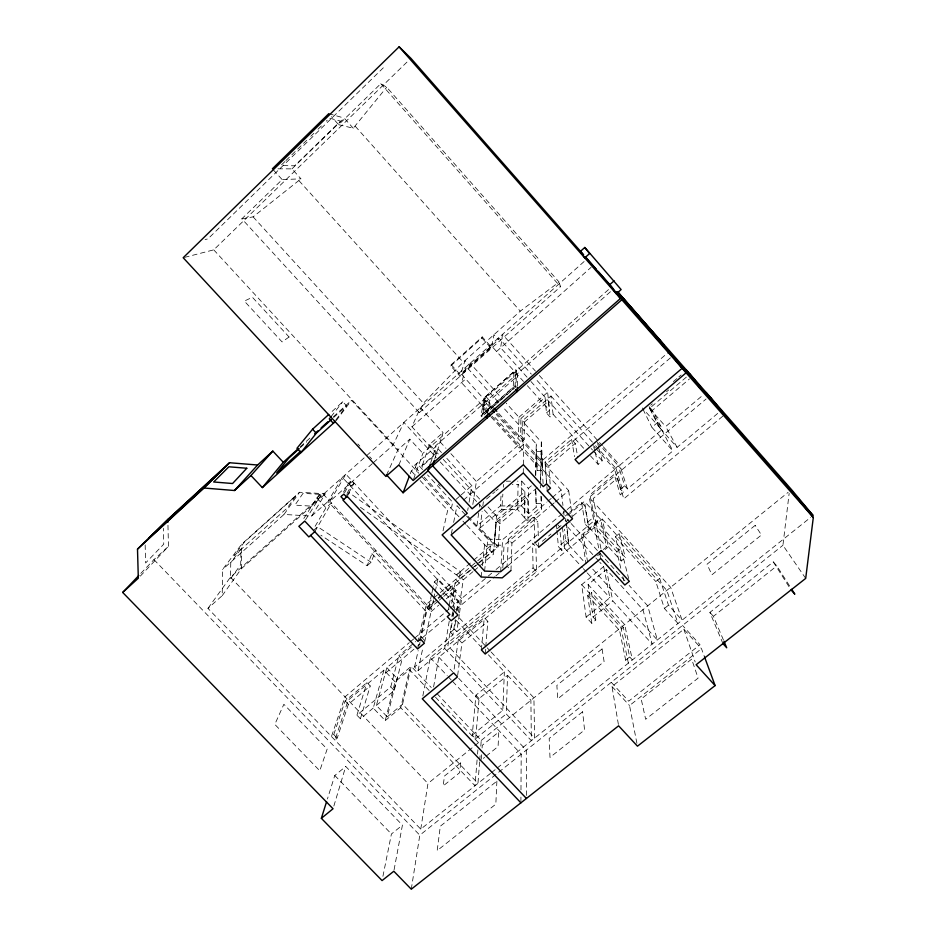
<?xml version="1.0" encoding="UTF-8"?>
<svg xmlns="http://www.w3.org/2000/svg" width="936" height="936" viewBox="0 0 936 936"><rect width="100%" height="100%" fill="white"/><g stroke="black" fill="none" stroke-linecap="round" stroke-linejoin="round"><path stroke-width="0.7" stroke-dasharray="4.68 3.51" d="M541.347 496.513L541.534 510.108L527.986 521.586L524.441 517.725L524.464 496.267L496.501 520.135L494.243 543.36L480.074 527.986L482.145 511.419M522.089 441.16L524.23 439.3L524.265 422.218L520.896 418.497L545.08 397.437L546.46 412.94L550.064 416.941L553.094 414.309L550.976 395.998L522.288 420.954L522.089 441.16L542.634 463.835L542.482 470.539L537.077 470.434L536.305 451.456L541.359 451.55L542.482 470.539M520.907 801.391L520.931 797.109M520.978 789.961L521.2 754.24L452.24 681.045M523.294 472.926L523.318 468.585M523.364 464.712L523.47 444.471L496.22 414.414M535.883 490.827L536.234 507.207L528.606 513.688L521.516 505.92L521.75 481.162L517.549 481.174M490.464 773.405L420.755 829.144L207.956 608.365L222.218 595.659L222.546 569.521L241.745 544.12L299.508 492.254L325.365 493.763L311.618 516.087L284.017 514.449L222.546 569.521M222.218 595.659L241.359 568.725L241.745 544.12M524.23 439.3L520.638 435.334L520.896 418.497M523.47 444.471L519.304 448.063L519.375 444.296L493.471 415.736M524.441 517.725L517.561 509.383L518.099 484.392L512.261 484.403M535.556 475.242L536.258 444.027L503.217 407.511M535.755 475.406L536.305 451.456M537.077 470.434L536.258 444.027M520.638 435.334L518.497 437.194L518.965 417.28L506.271 403.229M540.435 479.29L541.312 442.003L522.288 420.954M540.634 482.543L541.359 451.55M510.974 570.515L511.922 543.114L508.306 539.183L534.163 517.269L537.79 521.235L538.375 537.088M507.546 675.301L530.899 700.28L531.367 740.704L506.236 713.946L507.546 675.301L479.103 698.572L475.64 738.726L472.224 735.111L475.933 695.191L504.375 671.896L487.691 654.053M517.397 385.854L517.737 375.851L514.016 371.721L485.889 396.536L482.941 413.735L483.783 414.66L514.039 388.066L513.197 387.13L514.016 371.721M472.224 735.111L502.807 710.307L504.375 671.896M494.617 405.534L515.935 386.802L516.59 370.679L515.806 369.814L484.216 397.683L480.987 415.841L481.829 416.766L485 398.549L484.216 397.683M508.306 539.183L507.101 566.128L510.015 569.287M515.935 386.802L515.081 385.866L515.806 369.814M502.796 567.953L504.036 545.337L549.725 506.657M500.655 571.72L502.585 539.663L546.811 502.164M480.074 527.986L501.825 509.395L502.854 494.138M503.322 487.2L503.51 484.427M479.232 562.899L498.186 546.835L500.128 519.304M478.659 512.94L476.915 525.973L500.327 505.943L501.169 494.302M481.584 754.732L481.186 760.114L484.567 757.399M482.075 748.004L482.274 745.313L498.771 731.999L498.092 746.518L485.69 756.487M479.606 761.904L477.968 783.397L402.597 704.141L411.232 666.362L431.239 687.527M479.723 760.477L480.262 753.316M480.811 746.144L481.244 740.423L437.241 693.868M474.061 570.726L493.518 554.252L496.068 522.756L539.218 485.959M477.091 759.903L474.997 785.772L400.737 707.745L409.5 669.743L429.495 690.873M477.547 754.159L477.898 749.841M485.176 653.995L485.644 648.332M485.761 646.905L487.843 621.399L484.275 617.573L458.394 639.171L453.831 671.451M494.243 543.36L496.466 516.064L524.862 491.81L518.099 484.392M478.6 562.793L493.869 549.841L490.347 546.027L489.949 550.38L426.36 604.317L417.982 641.3M481.35 649.9L484.275 617.573M484.602 571.089L487.808 539.113L470.48 520.322M481.139 577.021L481.747 571.381M482.356 565.742L484.614 544.612L504.036 545.337M805.697 578.401L782.929 545.279L789.153 493.354M482.836 505.908L483.35 501.766M457.634 675.5L461.951 642.973L487.843 621.399M479.443 507.148L479.829 504.247M455.668 620.708L454.381 629.132L456.768 631.683L459.319 614.379M459.529 612.928L461.647 598.502L487.188 576.985M458.394 612.214L463.25 579.875L472.972 571.639M487.761 412.753L489.61 400.631L517.737 375.851M457.177 610.88L458.687 601.052L437.954 578.811L434.339 581.888L433.403 586.135M472.832 504.469L476.401 481.502L519.375 444.296M451.199 364.701L460.5 374.95L491.54 347.256L482.227 336.901L451.199 364.701L450.731 365.953L460.091 376.26L464.993 360.594L469.486 365.555L498.385 339.78L498.701 337.767L531.32 374.107M449.21 621.293L444.67 648.414L418.018 670.667L414.554 666.994L452.919 634.9L455.282 619.609M456.569 611.255L458.067 601.52L342.319 477.348L327.986 501.52L431.086 611.617L424.382 643.243M411.278 889.2L419.796 835.204L782.929 545.279M420.755 829.144L427.963 783.502L788.124 492.348M443.781 596.361L459.307 583.21L460.056 578.506L477.512 563.718M452.919 634.9L450.532 632.362L452.111 622.463M453.024 616.812L453.703 612.577M453.925 611.161L455.06 604.106L434.339 581.888M460.43 571.416L459.693 576.049L463.25 579.875M491.178 652.076L533.918 697.846L534.608 738.106L447.899 645.711L451.573 622.99M452.72 615.9L453.176 613.057M487.211 412.694L482.344 407.335L486.486 403.673L487.012 400.491L492.886 406.973M451.831 616.461L453.012 609.242M453.246 607.803L456.078 590.487L452.474 586.626L442.693 594.898M467.696 510.506L468.164 507.745M469.088 502.234L471.861 485.667L445.641 457.084M451.737 603.252L455.762 579.384L459.307 583.21M360.442 507.324L456.499 574.973L472.621 561.073M448.508 609.5L448.999 606.645M449.245 605.218L452.474 586.626M433.59 686.954L438.832 657.212L594.617 527.249L616.824 551.737L620.825 568.374M482.344 407.335L482.917 404.095L488.674 410.448M394.079 869.848L402.421 825.154L345.735 766.455L334.784 775.499L327.425 798.981M422.838 695.963L430.256 657.715L595.191 519.878L620.954 548.32L628.641 578.577M451.398 533.52L452.24 529.343M453.644 522.382L457.014 505.697L465.672 515.092M382.918 876.342L391.423 833.999L402.421 825.154M433.473 599.894L431.391 609.699L322.253 493.143L316.789 498.01L303.533 518.942M433.777 598.49L434.971 592.862M435.263 591.458L437.954 578.811M418.018 670.667L423.013 647.232M443.044 530.806L447.665 510.377L451.702 506.891L452.708 502.246L427.495 474.903M431.543 594.617L428.442 608.774L432.28 605.522L430.806 603.942M431.859 593.202L433.099 587.551M414.554 666.994L418.193 650.567M419.41 645.091L420.018 642.353M420.322 640.985L427.495 607.78L437.264 599.508M417.631 648.917L419.188 641.967M419.492 640.575L426.02 611.383L438.224 601.052M411.372 646.998L386.849 667.649L376.377 705.452L387.27 716.871L396.969 678.319L411.232 666.362M376.377 705.452L394.243 690.522L402.106 659.155L398.853 655.715L415.631 641.581M450.731 365.953L481.946 337.99L482.227 336.901M395.062 681.817L383.935 670.094L373.242 708.061L385.234 720.603L395.062 681.817L409.5 669.743M373.242 708.061L360.395 718.789L356.944 715.186L390.78 686.884L398.853 655.715M469.486 365.555L470.129 363.262L502.363 398.911M360.395 718.789L370.223 685.948L366.982 682.543L345.138 700.935L333.766 734.573L331.461 736.503L344.986 696.84L409.289 642.634M333.86 806.013L345.735 766.455M356.944 715.186L366.982 682.543M434.69 459.143L443.032 432.572L420.311 407.745L411.945 426.793L436.504 453.55L421.96 466.339L429.542 444.483L443.032 432.572M430.735 462.712L435.93 446.495L412.87 466.818M383.935 670.094L348.192 700.175L334.901 740.072L337.206 738.153L348.379 704.317L370.223 685.948M413.607 479.138L422.873 453.34L611.723 286.767M410.272 473.71L411.302 470.983L415.327 467.438L416.836 463.332L422.651 469.638M367.146 565.718L371.112 562.267L375.792 550.321L371.931 553.679L367.146 565.718L320.861 535.193M398.83 465.028L409.851 439.171L422.873 453.34M277.969 168.819L291.962 168.866L300.982 178.834L282.169 179.607L241.839 218.825L419.293 412.636L423.4 403.194L463.203 362.197L520.276 311.161L559.073 282.029L386.697 87.212L380.8 83.69L338.645 124.687L331.484 116.672M386.474 475.184L398.022 449.678L409.851 439.171M347.221 496.419L349.21 492.757L460.395 571.674L456.499 574.973M348.543 493.342L353.937 483.432L351.328 480.636L348.555 483.105L341.628 495.425M347.057 493.389L351.164 485.901L353.937 483.432M344.506 492.874L351.328 480.636M314.777 531.707L331.449 502.96L325.985 507.815L313.864 528.442M305.522 519.854L322.253 493.143M284.017 514.449L299.508 492.254M207.956 608.365L230.455 577.208L584.766 260.945M336.246 420.627L351.515 400.304L418.801 473.253M335.965 419.773L346.531 405.791L342.775 401.731L329.835 413.501M331.087 416.625L342.775 401.731M338.645 124.687L353.246 128.22L386.697 87.212M140.33 576.096L168.445 546.378L167.93 523.68M140.833 573.382L153.937 559.611L168.445 546.378M284.93 161.53L280.8 165.567L294.594 165.801L340.564 121.083L329.39 118.135L326.29 121.165M285.96 160.524L306.645 140.341M310.775 136.293L313.888 133.275M318.018 129.238L322.159 125.202M383.315 67.802L207.897 238.926L205.089 239.534M291.962 168.866L344.191 118.065L353.246 128.22M184.579 257.377L213.736 249.853L408.786 60.325M241.839 218.825L253.094 216.871L300.982 178.834M300.339 446.776L310.319 437.709M333.391 416.766L351.515 400.304M300.234 447.747L306.505 442.049M333.579 417.55L346.531 405.791M241.359 568.725L325.365 493.763M419.293 412.636L560.5 286.72L559.073 282.029M311.618 516.087L331.789 498.139M411.945 426.793L465.707 378.951M496.571 351.48L591.096 267.345M372.306 463.612L329.917 501.333L345.864 474.189L461.647 598.502M373.394 462.641L392.956 445.243L403.884 422.393L436.246 457.634M345.688 495.881L349.21 492.757M313.548 530.373L317.655 526.734L371.112 562.267M610.436 291.728L435.427 445.945L441.757 452.849M436.141 453.153L421.598 465.941L423.926 468.468M482.941 413.735L513.197 387.13M480.987 415.841L515.081 385.866M483.959 414.894L493.553 406.47M518.965 417.28L547.642 392.278L536.129 379.454M524.265 422.218L548.449 401.193L550.064 416.941M546.46 412.94L549.49 410.307L547.642 392.278M455.902 499.485L460.149 495.799M461.214 494.875L471.861 485.667M463.542 500.046L523.411 448.321L561.179 489.973L562.945 505.44M486.533 499.028L495.027 491.728M496.08 490.815L498.209 488.99M543.114 483.772L541.78 460.933L669.029 351.772M546.484 482.368L545.068 462.103L571.58 439.382L575.242 443.453L577.758 457.072M546.799 485.164L545.384 464.923L670.457 357.809M550.169 484.006L548.73 466.14L575.242 443.453M528.606 513.688L528.325 488.381L532.362 484.93M524.464 496.267L527.787 499.906L499.812 523.739L496.501 520.135M673.358 381.595L677.781 377.816M678.892 376.88L681.104 374.997M717.678 413.431L677.091 447.373L659.693 427.775L661.027 426.652L657.458 422.639L649.058 406.622L652.333 403.837M666.514 391.786L668.69 389.938M659.693 427.775L649.549 408.377L686.685 376.834M473.733 560.126L490.347 546.027M661.027 426.652L652.404 410.389L689.493 378.916M547.911 501.216L551.234 498.408M552.334 497.472L561.179 489.973M426.956 607.195L433.637 601.544M438.083 597.776L441.418 594.945M442.529 593.997L473.675 567.614M474.786 566.666L478.12 563.846M438.352 598.584L441.616 595.822M590.452 455.844L598.116 464.361L602.257 460.863L599.098 448.987M439.335 600.116L442.67 597.297M550.848 505.709L554.182 502.878M555.305 501.942L568.678 490.616L545.384 464.923M431.086 611.617L438.691 605.194M446.296 598.759L456.078 590.487M511.922 543.114L537.79 521.235M567.719 515.443L584.473 501.345L588.779 528.079L585.257 524.195L594.29 516.649L589.926 494.851L614.238 474.376L620.264 494.91L623.317 492.359L620.521 489.259L614.472 469.065L618.345 465.8L624.663 485.796L627.459 488.896L672.867 450.918L651.901 427.331L657.458 422.639M410.401 641.71L413.724 638.902M414.835 637.966L444.764 612.741M445.875 611.805L449.198 608.997M450.31 608.061L458.687 601.052M488.3 576.049L491.634 573.241M496.068 569.497L561.588 514.274M562.7 513.337L566.034 510.529M567.146 509.594L616.005 468.409L599.496 450.04M627.459 488.896L619.831 465.18L661.764 429.835L642.342 407.979M677.091 447.373L665.672 426.547L702.842 395.214M565.274 516.04L568.526 513.302M569.615 512.39L581.537 502.351L584.848 506.002L588.779 528.079M422.534 637.615L445.945 617.912M455.645 609.757L494.734 576.857M495.846 575.921L499.204 573.101M508.131 565.578L533.824 543.968M587.621 562.337L583.233 534.936L602.257 519.07L608.4 546.776L621.282 560.98L625.377 557.61L594.372 523.411L589.235 497.332L706.083 399.005M385.281 673.288L416.649 646.916M417.772 645.98L420.007 644.097M542.342 541.277L550.965 534.023M557.435 528.583L562.185 524.605M568.573 519.667L566.409 521.492L564.759 519.679M572.914 516.029L584.848 506.002M620.521 489.259L624.663 485.796M450.532 632.362L454.381 629.132M456.768 631.683L533.087 567.836L532.572 543.126L535.86 546.718L536.597 571.65L447.899 645.711M562.477 527.377L564.665 548.215L561.904 550.52L558.394 546.671L565.613 540.634L564.361 529.25M571.159 523.563L581.572 535.006L586.053 563.858L568.702 544.846L566.584 522.931M594.372 523.411L597.811 520.533L593.225 498.502L617.549 478.062L623.797 498.841L724.522 414.73M581.572 535.006L600.573 519.141L584.473 501.345M387.27 716.871L402.597 704.141M385.234 720.603L400.737 707.745M621.282 560.98L615.326 536.831L619.164 533.649L659.669 578.425L668.491 605.183L682.098 620.182L670.621 587.328L589.235 497.332M603.346 549.537L606.587 546.858L600.573 519.141M597.589 555.727L600.83 553.047M605.159 549.467L608.4 546.776M616.824 551.737L620.954 548.32M591.786 623.271L587.703 595.624L591.458 592.535L595.799 620.006L591.786 623.271L586.135 617.116L581.689 584.661L603.673 566.537L599.777 562.255M595.799 620.006L593.061 617.023L588.112 584.567L606.388 569.521L642.962 609.699L652.193 644.085L612.799 600.935L606.388 569.521M586.135 617.116L609.874 597.73L603.673 566.537M593.061 617.023L612.799 600.935M602.257 519.07L666.83 590.405L677.992 623.458L664.396 608.482L655.82 581.548L659.669 578.425M475.64 738.726L506.236 713.946M581.689 584.661L620.907 627.529L628.372 663.133L625.669 660.184L619.55 630.408L623.317 627.366L591.458 592.535M664.396 608.482L668.491 605.183M625.669 660.184L629.694 656.967L623.317 627.366M491.458 772.61L496.15 768.865M497.168 768.047L810.787 517.28M618.38 724.417L611.992 686.533L683.842 629.226L701.485 648.671L704.515 656.873M722.943 643.605L709.897 612.413L773.288 561.916L776.833 565.906L790.136 586.813M723.388 639.908L713.431 616.321L776.833 565.906M636.925 743.371L629.53 705.545L701.485 648.671M506.329 481.198L510.541 481.186M500.327 505.943L521.516 505.92M501.825 509.395L517.561 509.383M536.316 503.392L541.698 503.498M487.808 539.113L502.585 539.663M328.793 113.665L344.191 118.065M334.784 775.499L391.423 833.999M153.937 559.611L419.796 835.204M333.766 734.573L337.206 738.153M230.455 577.208L427.963 783.502M345.138 700.935L348.379 704.317M386.849 667.649L396.969 678.319M390.78 686.884L394.243 690.522M435.486 697.215L478.483 742.657M430.256 657.715L447.244 675.745M448.239 676.81L451.234 679.992M444.67 648.414L502.807 710.307M421.223 636.878L424.488 640.341M475.933 695.191L479.103 698.572M438.832 657.212L452.743 672.001M458.71 678.331L526.301 750.169L526.43 795.623M458.394 639.171L461.951 642.973M371.931 553.679L426.02 611.383M316.789 498.01L325.985 507.815M348.555 483.105L351.164 485.901M459.377 618.017L486.205 646.753M487.2 647.817L490.183 651.011M456.3 620.463L480.823 646.706M456.546 574.716L460.056 578.506M357.868 443.968L359.834 446.086M369.673 456.698L371.639 458.815M611.992 686.533L629.53 705.545M411.302 470.983L415.233 475.242M420.147 480.566L447.665 510.377M494.653 543.009L498.186 546.835M438.259 484.017L440.212 486.147M468.082 516.391L497.028 547.817M466.631 516.134L469.521 519.269M415.327 467.438L420.241 472.774M424.172 477.032L451.702 506.891M213.736 249.853L398.022 449.678M422.499 477.266L461.284 519.316M462.922 521.095L465.906 524.324M466.865 525.365L493.518 554.252M611.278 682.321L628.676 701.193L700.023 644.717L682.531 625.435M629.694 656.967L632.397 659.915L624.628 624.511L588.112 584.567M488.03 506.867L496.466 516.064M429.542 444.483L438.352 454.077M443.243 459.4L480.414 499.906M440.177 461.904L478.425 503.545M479.407 504.609L483.327 508.88M484.31 509.945L496.068 522.756M533.087 567.836L536.597 571.65M253.094 216.871L423.4 403.194M587.703 595.624L619.55 630.408M535.825 543.828L538.75 547.01M440.072 441.862L445.957 448.285M450.871 453.644L476.401 481.502M521.75 481.162L528.325 488.381M557.95 524.967L559.599 526.769M592.745 569.146L657.329 639.978L647.712 605.849L629.156 585.433M565.613 540.634L569.135 544.483M564.665 548.215L582.356 567.59M583.339 568.667L586.287 571.896M587.27 572.972L609.874 597.73M491.096 416.976L519.304 448.063M589.212 527.717L606.587 546.858M583.233 534.936L625.248 581.139M570.211 522.522L565.484 517.327L565.987 521.668M567.59 526.898L594.898 556.897M595.881 557.961L598.806 561.179M299.017 180.742L463.203 362.197M498.35 402.141L466.28 366.701L461.553 382.649L488.065 411.875M615.326 536.831L655.82 581.548M485.889 396.536L489.61 400.631M545.068 462.103L548.73 466.14M498.748 413.443L541.78 460.933M492.137 408.108L460.91 373.651L491.751 346.133L523.505 381.432M497.016 413.501L518.497 437.194M486.486 403.673L491.353 409.044M273.347 169.872L282.169 179.607M491.997 416.204L537.17 466.011M709.897 612.413L713.431 616.321M527.038 377.173L500.666 347.829L502.492 334.386L535.462 371.136M530.946 381.514L592.488 449.994M593.471 451.082L602.257 460.863M527.354 385.702L549.49 410.307M553.094 414.309L584.707 449.455M481.946 337.99L491.33 348.403L493.88 334.76L498.385 339.78M539.347 375.465L598.502 441.406M599.461 442.482L602.375 445.723M603.346 446.811L619.831 465.18M597.343 442.389L620.966 468.714M550.976 395.998L594.652 444.635M595.624 445.711L598.525 448.952M593.471 445.688L595.378 447.806M596.337 448.87L614.472 469.065M355.259 126.266L520.276 311.161M649.058 406.622L652.404 410.389M649.549 408.377L665.672 426.547M380.8 83.69L560.5 286.72M773.288 561.916L791.049 589.949M661.764 429.835L672.867 450.918M642.985 409.266L651.901 427.331M683.842 629.226L695.191 661.998M616.005 468.409L623.317 492.359M597.694 443.711L598.747 447.665M619.164 533.649L625.377 557.61M593.798 447.022L594.805 451.023M595.132 452.357L598.116 464.361M622.838 576.693L623.832 580.846M595.191 519.878L601.064 549.139M594.617 527.249L599.613 552.813M599.882 554.241L600.725 558.5M571.58 439.382L574.575 456.651M581.537 502.351L585.257 524.195M568.678 490.616L572.341 517.409M566.163 523.119L568.702 544.846M563.577 511.068L564.057 515.28M560.137 532.362L561.904 550.52M556.417 524.546L556.791 528.688M556.92 530.068L558.394 546.671M546.905 486.603L547.209 490.944M541.312 442.003L542.634 463.835M540.306 485.035L540.446 487.82M540.856 496.174L541.534 510.108M538.586 542.716L538.75 547.186M535.626 489.247L536.234 507.207M534.163 517.269L534.854 542.763M145.15 544.904L145.63 562.969L163.741 544.19L163.367 528.36M527.787 499.906L527.986 521.586M524.862 491.81L524.862 517.362M230.747 562.653L230.525 578.846L240.692 564.712L240.938 549.046L230.747 562.653M496.887 781.15L495.834 804.141L437.182 850.602L440.318 826.219L496.887 781.15M460.699 762.934L459.646 772.668L443.149 785.947L444.471 776.026L460.699 762.934M327.155 749.104L319.773 770.773L274.81 724.394L283.865 704.282L327.155 749.104M319.48 494.313L312.004 506.154L294.945 505.147L303.018 493.354L319.48 494.313M295.753 495.951L287.422 507.827L234.363 555.411L244.436 542.026L295.753 495.951M602.07 648.94L556.873 685.409L557.704 698.911L604.106 661.6L602.07 648.94M755.188 525.353L707.031 564.221L711.91 574.809L761.436 534.994L755.188 525.353M582.625 711.746L549.186 738.399L549.994 757.399L584.567 729.986L582.625 711.746M691.645 659.155L641.195 699.005L645.653 719.293L698.116 678.132L691.645 659.155M289.072 336.995L282.099 341.944L244.319 301.076L252.416 297.285L289.072 336.995"/><path stroke-width="1.4" d="M517.351 387.293L517.198 391.576L515.619 389.821M789.668 489.025L813.302 517.503L805.697 578.401L696.138 664.735L715.104 685.585L637.475 746.179L618.614 725.821L411.278 889.2L393.822 871.24L382.063 880.577L321.352 818.321L326.559 801.754M487.551 414.098L486.942 418.135L485.363 416.391M434.281 460.477L432.619 465.789L472.165 508.774L523.364 464.712L543.278 486.626L546.577 483.807L550.508 488.136L547.209 490.944L572.528 518.813L538.75 547.186M430.303 464.057L428.126 470.808L403.088 492.769L386.381 474.739M403.088 492.769L409.254 476.436M335.088 420.943L333.321 423.271L329.285 418.918L331.087 416.625M331.414 419.503L316.31 433.216L300.982 452.591L296.958 448.285L312.565 429.203L328.747 414.484M283.28 462.267L272.821 451.105L250.953 475.523L262.349 487.609L283.28 462.267L298.42 448.519M321.352 818.321L333.04 808.751L122.698 592.453L138.317 578.214L137.498 549.151L204.036 488.019L234.491 490.522L257.599 465.005L272.821 451.105M122.698 592.453L138.821 575.5M204.036 488.019L229.519 462.735L257.599 465.005M137.498 549.151L167.836 519.433L229.519 462.735M272.376 168.796L328.793 113.665M583.713 254.92L410.881 58.289L399.134 46.8L183.187 257.728L385.901 476.459L398.83 465.028L413.115 480.496L620.428 298.49L611.723 286.767L598.198 271.393M234.491 490.522L250.953 475.523M314.648 433.777L317.889 430.841M321.106 427.916L328.056 421.61M299.192 448.695L288.744 458.184L276.623 472.996L300.737 451.129M262.349 487.609L335.275 421.504M584.801 247.455L589.54 253.597L584.731 257.891L580.343 251.445L584.801 247.455L621.13 289.563L616.309 293.81L609.64 284.766L585.07 256.827M314.777 531.707L308.868 536.936L298.853 526.324L304.762 521.071L417.982 641.3L420.521 639.148L424.382 643.243L417.631 648.917L310.612 535.392M609.64 284.766L614.11 280.835M616.157 292.114L621.855 299.754L427.576 470.211L467.24 513.267L442.108 534.889L481.139 577.021L502.246 577.851L510.974 570.515M689.961 374.049L703.509 390.815L703.053 391.201L686.638 370.282M507.09 566.303L500.655 571.72L484.602 571.089L451.117 534.901L523.294 472.926L564.385 518.099L534.865 542.938M520.896 802.819L422.288 698.794L453.632 672.855L457.447 676.915L431.59 698.279L526.43 798.466M346.542 497.004L343.828 494.091L340.938 496.665L343.652 499.567M312.565 429.203L316.31 433.216M488.182 413.759L490.125 415.912M493.857 408.049L496.794 411.29M492.324 410.12L494.278 412.261M722.943 643.605L726.71 647.782L723.949 641.218M791.049 589.949L794.828 594.196L791.704 589.282M617.69 291.833L791.517 489.61L813.068 515.455L616.567 292.102M691.681 377.068L688.323 373.253L690.897 376.459M585.644 257.107L596.267 269.194M580.343 251.445L583.186 254.674M621.855 299.754L813.302 517.503M399.134 46.8L620.428 298.49M709.418 396.197L724.522 414.73M706.13 392.453L720.966 410.682M697.8 384.673L703.053 391.201M697.753 384.988L699.473 387.13M672.668 355.914L686.1 372.82L579.01 463.893L575.078 459.529L682.122 368.304L669.029 351.772M704.515 656.873L715.104 685.585M167.836 519.433L167.895 522.265M246.8 468.246L232.573 483.526L213.677 481.981L228.817 466.795L246.8 468.246M222.078 469.849L206.622 485.176L148.73 538.375L166.772 520.685L222.078 469.849M347.221 496.419L342.985 500.163L449.842 614.484L447.268 616.648L451.129 620.779L457.973 615.034L347.221 496.419M601.345 550.532L481.35 649.9L485.176 653.995L600.725 558.5L624.838 585.012L629.343 581.338L601.345 550.532M659.88 340.037L618.392 292.816L663.671 344.811L659.88 340.037M667.427 350.181L641.055 320.194L671.791 355.703L667.427 350.181"/></g></svg>
